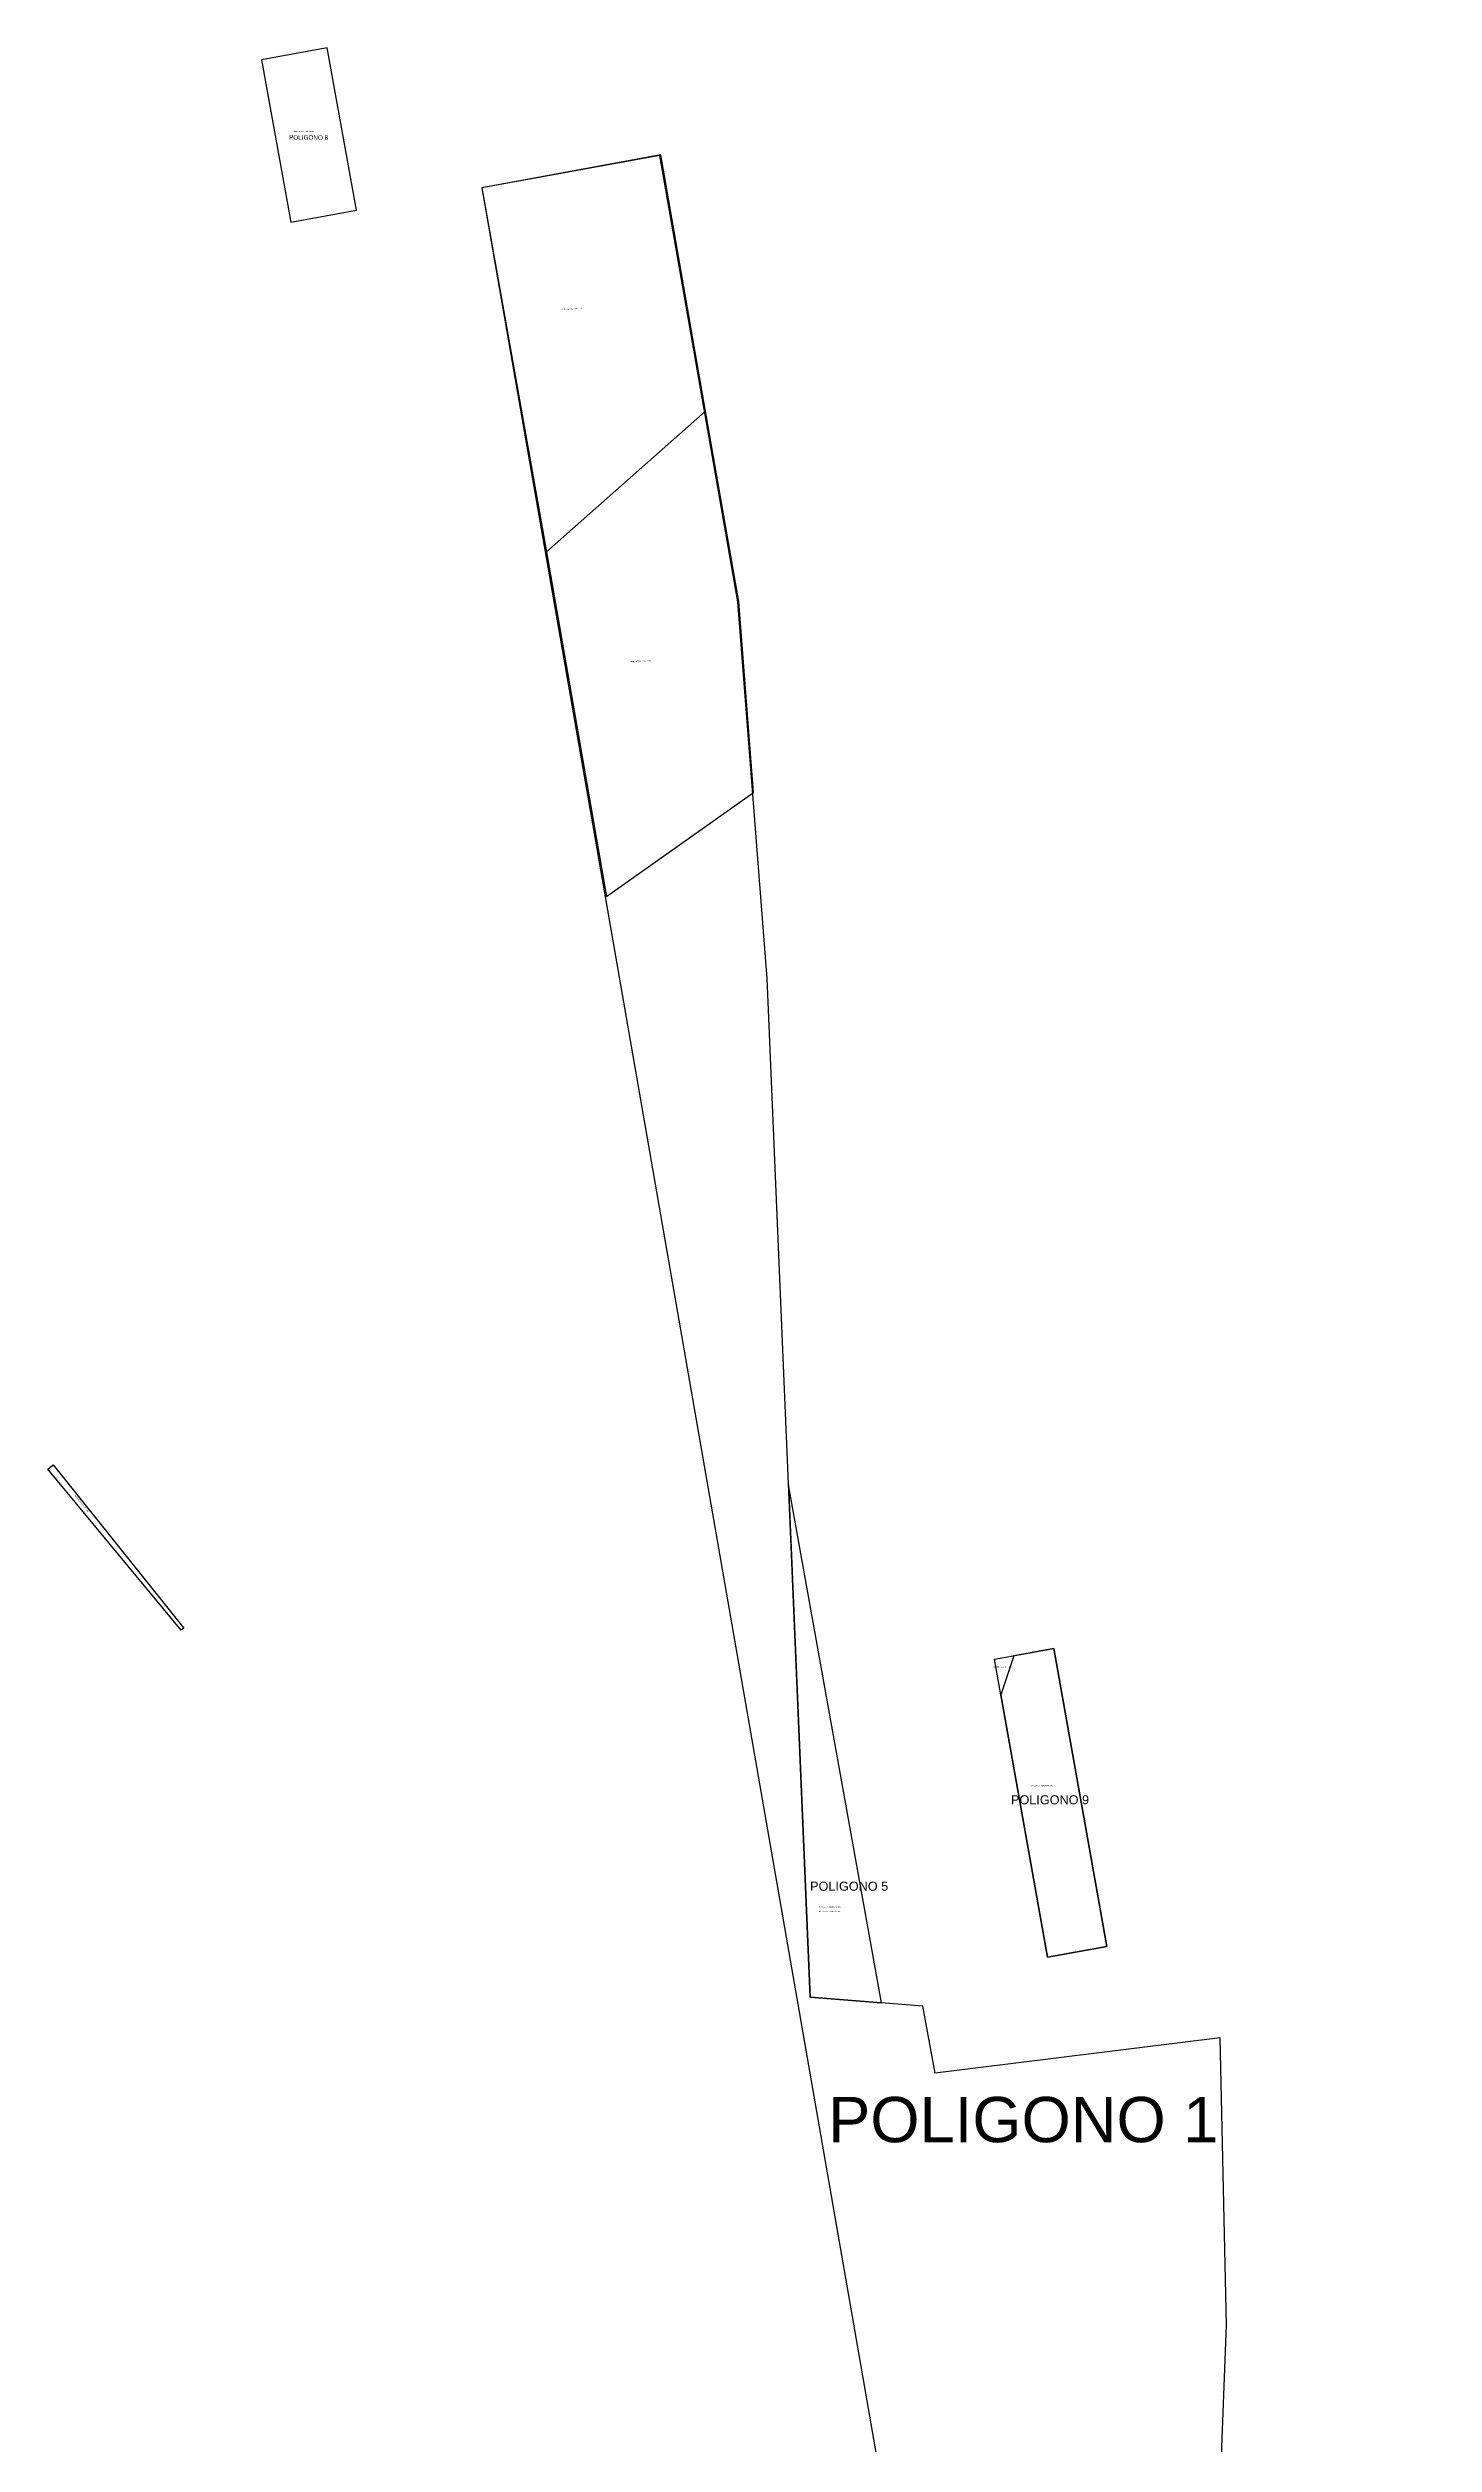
# Model space of a CAD drawing. Header units: millimetres. Extents: x 471302 to 472275, y 9492604 to 9495777.
# Drawn here: x 471357 to 472275, y 9494191 to 9495777 of the extents above; entities that cross this region are included whole.
import ezdxf
from ezdxf.enums import TextEntityAlignment as Align

# ---------------------------------------------------------------- set-up
doc = ezdxf.new("R2010")
doc.units = ezdxf.units.MM
for name, color, linetype in [('PMD-8-WGS84', 6, 'Continuous'), ('PREDIO ADQUIRIDOS', 5, 'Continuous'), ('PREDIO DE PROYECTO', 1, 'Continuous')]:
    doc.layers.add(name, color=color, linetype=linetype)
doc.styles.add('Coord_texto', font='arial.ttf', dxfattribs={"height": 6})

msp = doc.modelspace()

# ---------------------------------------------------------------- linework, layer by layer
at = {"layer": 'PMD-8-WGS84'}
for points in [[(471542.4, 9495777), (471498.8, 9495769.2), (471518.2, 9495661.6), (471561.8, 9495669.5)], [(471762.5, 9495705.7), (471644.8, 9495684.4), (472173.8, 9492643.9), (472190.8, 9492647), (472275.2, 9492758.7), (472268.4, 9492893.5), (472117.2, 9493730), (472137.8, 9494269.6), (472133.6, 9494459.5), (471945, 9494436.3), (471936.8, 9494480.5), (471862.1, 9494486.5), (471833.6, 9495160.9), (471814.3, 9495410.2)], [(471847.7, 9494825.7), (471862.1, 9494486.5), (471909.3, 9494482.7)], [(472019.2, 9494512.9), (471984.1, 9494710.3), (472023.5, 9494717.3), (472058.6, 9494520)]]:
    msp.add_lwpolyline(points, close=True, dxfattribs=at)
at = {"layer": 'PREDIO ADQUIRIDOS', "color": 5}
msp.add_lwpolyline([(471542.4, 9495777), (471498.8, 9495769.2), (471518.2, 9495661.6), (471561.8, 9495669.5)], close=True, dxfattribs=at)
at = {"layer": 'PREDIO DE PROYECTO', "color": 1}
for points in [[(471644.8, 9495684.4), (471687.6, 9495443.3), (471792.9, 9495536.5), (471763.3, 9495706.1)], [(471792.9, 9495536.5), (471687.6, 9495443.3), (471727.3, 9495215.1), (471824.6, 9495284), (471814.9, 9495410.4)], [(471357.4, 9494836), (471360.9, 9494838.9), (471447.5, 9494730.9), (471445.7, 9494729.5)], [(471847.7, 9494825.7), (471862.1, 9494486.5), (471909.3, 9494482.7)], [(472023.5, 9494717.3), (471997, 9494712.6), (471988.3, 9494686.6), (472019.2, 9494512.9), (472058.6, 9494520)]]:
    msp.add_lwpolyline(points, close=True, dxfattribs=at)

# ---------------------------------------------------------------- texts
at = {"layer": 'PMD-8-WGS84', "style": 'Coord_texto'}
for s, height, p in [('POLIGONO 8', 3, (471543, 9495715.3, 3)), ('POLIGONO 9', 6, (472046.8, 9494612.4, 3)), ('POLIGONO 5', 6, (471913.8, 9494555.2, 3)), ('POLIGONO 1', 30, (472132.5, 9494381.5))]:
    msp.add_text(s, height=height, dxfattribs=at).set_placement(p, align=Align.BOTTOM_RIGHT)
at = {"layer": 'PREDIO ADQUIRIDOS', "color": 5, "insert": (471527, 9495723.4), "char_height": 2, "width": 27.057, "attachment_point": 2, "style": 'Coord_texto'}
msp.add_mtext('{\\H0.4x;\\PPM1G-AERTALARA-PR-001}', dxfattribs=at)
at = {"layer": 'PREDIO DE PROYECTO', "color": 1, "char_height": 2, "width": 27.057, "attachment_point": 2, "style": 'Coord_texto'}
for s, insert, rotation in [('{\\H0.4x;\\PPM1G-AERTALARA-PR-012}', (471703.8, 9495605.9), 3.3395), ('{\\H0.4x;\\PPM1G-AERTALARA-PR-007}', (471750, 9495372.7), 3.3395), ('{\\H0.4x;\\PPM1G-AERTALARA-PU-188}', (471381, 9494814.6), 308.7324)]:
    msp.add_mtext(s, dxfattribs=dict(at, insert=insert, rotation=rotation))
for s, insert in [('{\\H0.4x;\\PPM1G-AERTALARA-PU-190}', (471989.1, 9494706.9)), ('{\\H0.4x;\\PPM1G-AERTALARA-PU-002}', (472015.7, 9494628.3)), ('{\\H0.4x;\\PPM1G-AERTALARA-PR-003}', (471875.1, 9494548)), ('{\\H0.4x;\\PPM1G-AERTALARA-PU-003}', (471875.1, 9494545))]:
    msp.add_mtext(s, dxfattribs=dict(at, insert=insert))

doc.saveas('drawing.dxf')
